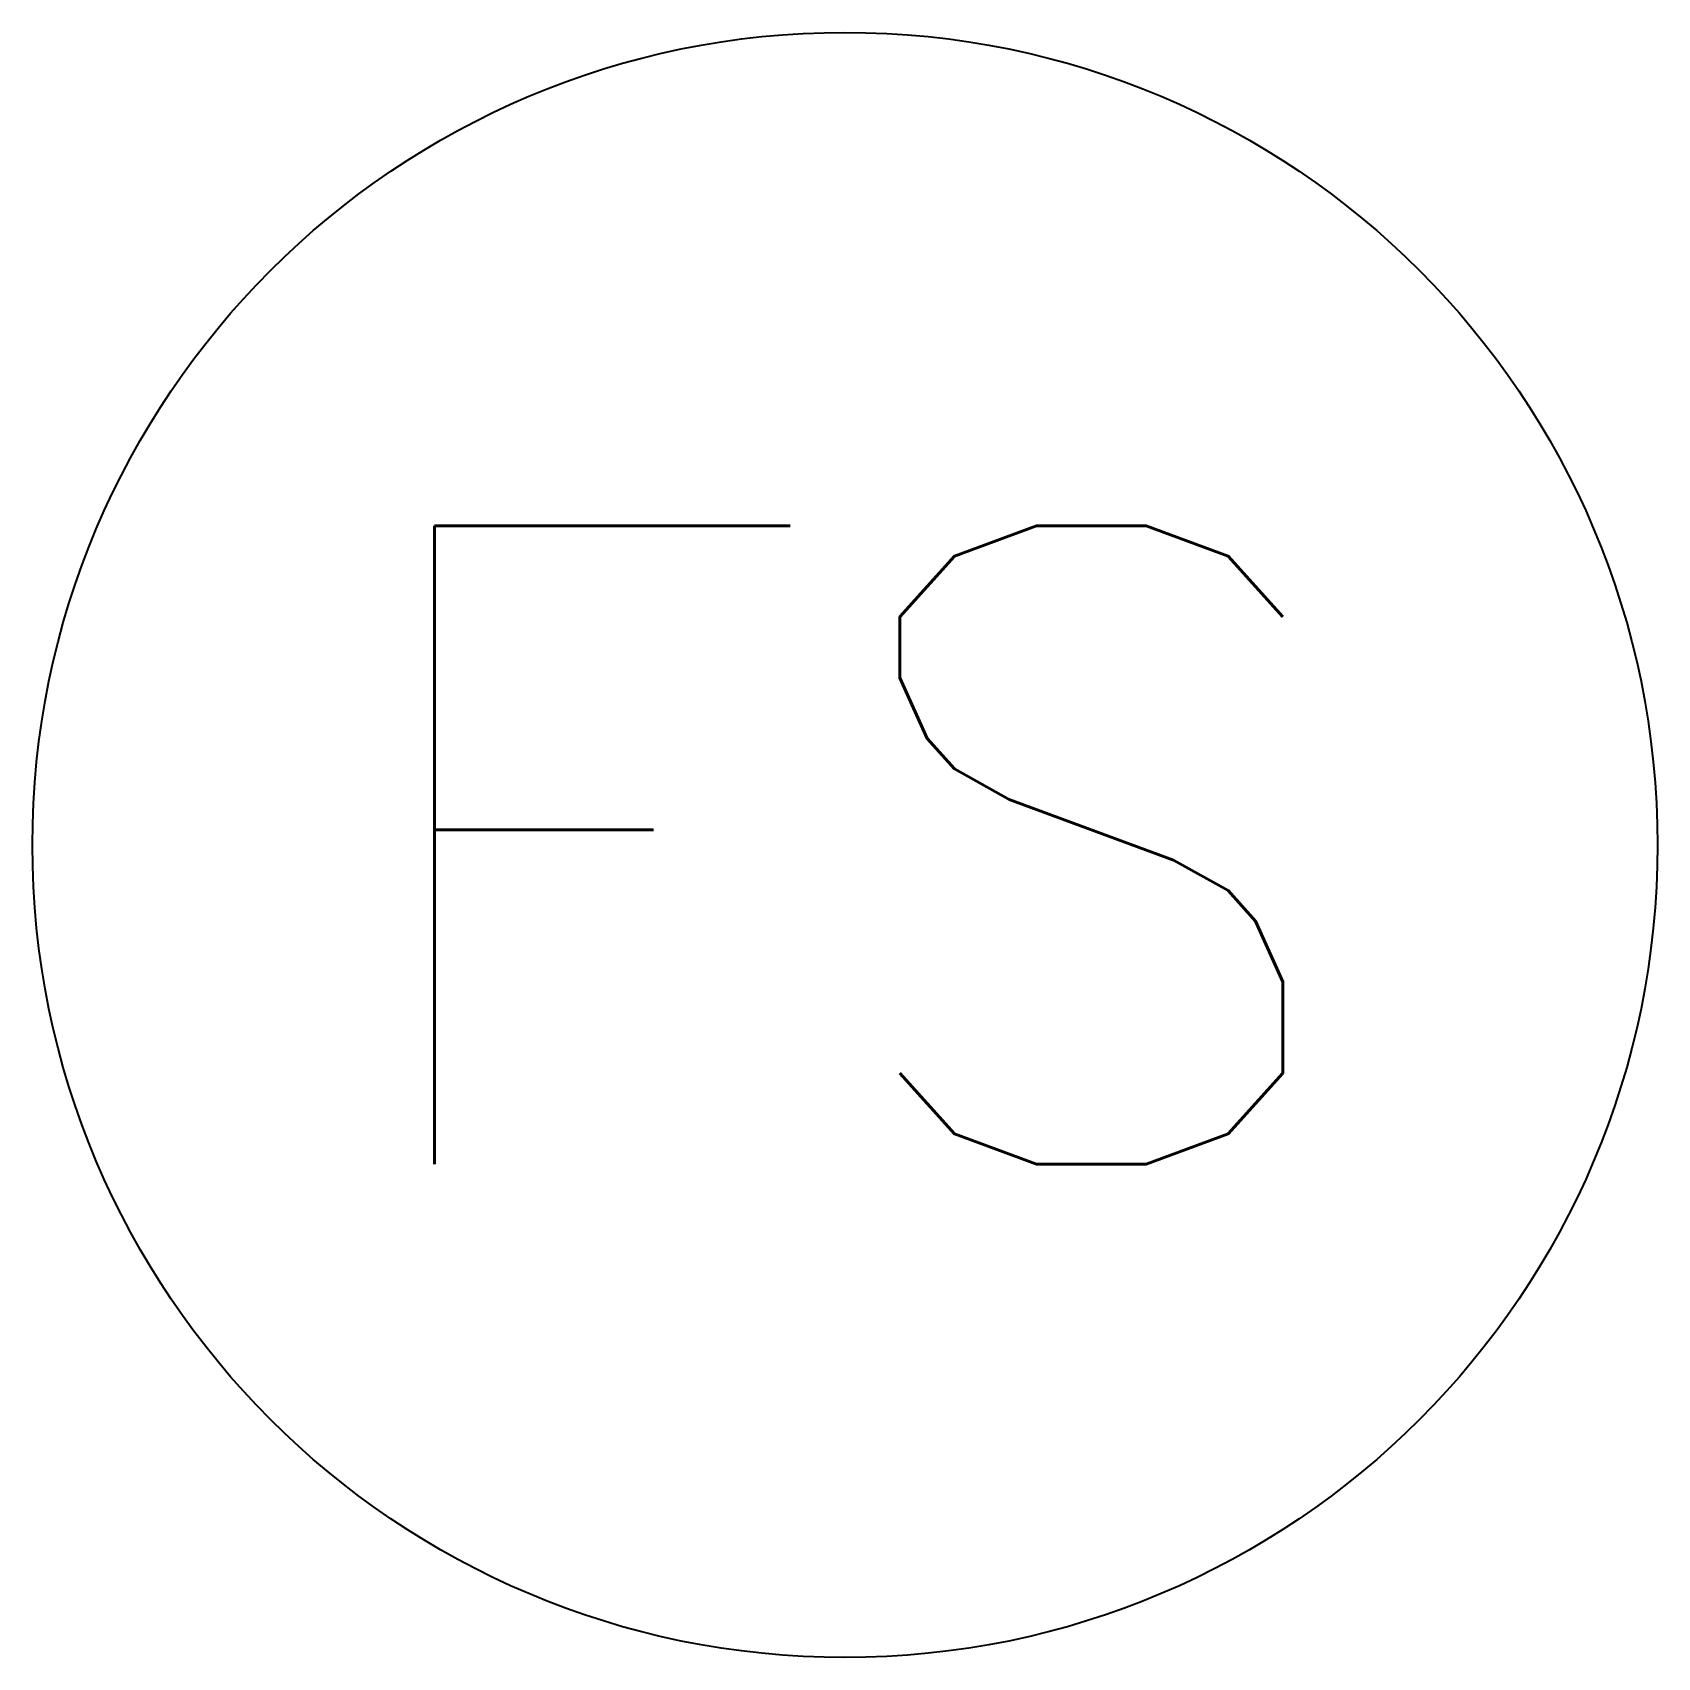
# Model space of a CAD drawing. Extents: x -3.148 to -2.909, y 3.649 to 3.888.
import ezdxf
from ezdxf.enums import TextEntityAlignment as Align

# ---------------------------------------------------------------- set-up
doc = ezdxf.new("R2010")
doc.units = 0
doc.header["$MEASUREMENT"] = 0
doc.layers.get('0').update_dxf_attribs({"linetype": 'CONTINUOUS'})
doc.styles.add('ROMANS', font='romans.shx', dxfattribs={"width": 0.9, "height": 0.09375})

msp = doc.modelspace()

# ---------------------------------------------------------------- linework, layer by layer
msp.add_circle((-3.02845, 3.76869), 0.11929)

# ---------------------------------------------------------------- texts
at = {"color": 1, "style": 'ROMANS'}
msp.add_text('FS', height=0.09375, dxfattribs=at).set_placement((-3.02845, 3.76869), align=Align.MIDDLE)

doc.saveas('drawing.dxf')
